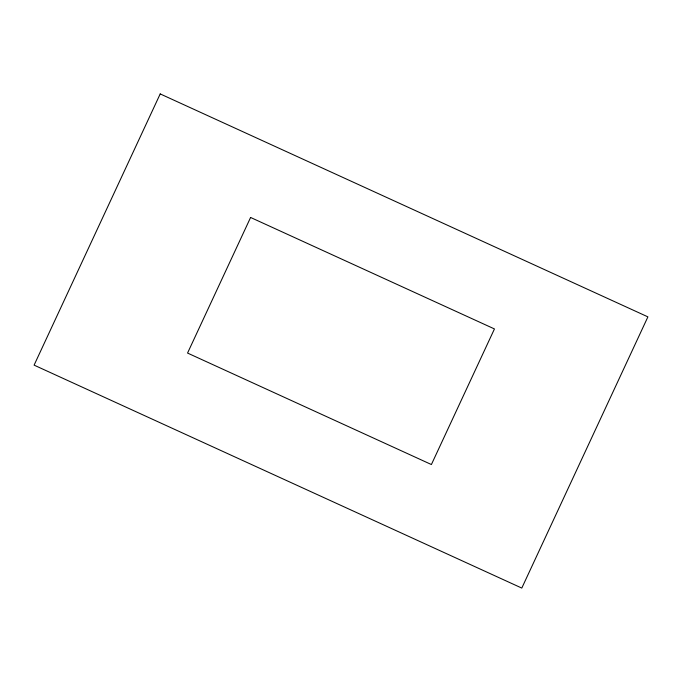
<?xml version="1.0" encoding="UTF-8"?>
<svg xmlns="http://www.w3.org/2000/svg" width="682" height="682" viewBox="0 0 682 682"><rect width="100%" height="100%" fill="white"/><g stroke="black" fill="none" stroke-linecap="round" stroke-linejoin="round"><path stroke-width="1.02" d="M160.21 93.92L34.1 365.134L521.79 588.08L647.9 316.866L160.21 93.92M250.601 217.464L187.55 353.063L431.399 464.536L494.45 328.937L250.601 217.464"/></g></svg>
